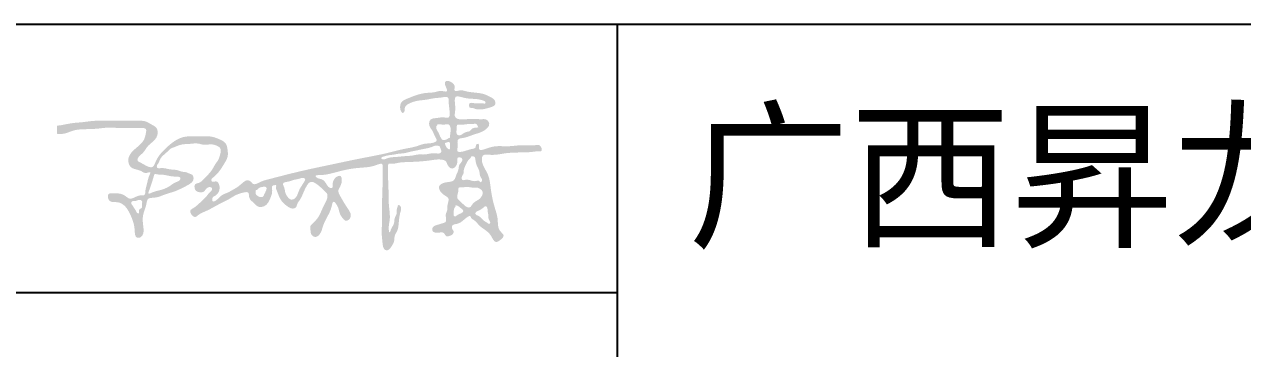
# Model space of a CAD drawing. Header units: millimetres. Extents: x 7577 to 20709, y -191 to 3630.
# Drawn here: x 10446.03 to 10495.85, y 519.41 to 532.69 of the extents above; entities that cross this region are included whole.
import ezdxf

# ---------------------------------------------------------------- set-up
doc = ezdxf.new("R2010")
doc.units = ezdxf.units.MM
doc.styles.get("Standard").update_dxf_attribs({"font": ''})
doc.styles.get('Standard').set_extended_font_data('SimSun')

msp = doc.modelspace()

# ---------------------------------------------------------------- hatches: boundary and pattern name
h = msp.add_hatch(color=7)
edge = h.paths.add_edge_path(flags=16)
edge.add_spline(control_points=[(10455.49, 525.855), (10455.478, 525.82), (10455.477, 525.742), (10455.555, 525.675), (10455.63, 525.626), (10455.714, 525.609), (10455.804, 525.63), (10455.829, 525.723), (10455.878, 525.799), (10455.91, 525.885), (10455.943, 525.957), (10455.916, 526.045), (10455.802, 526.045), (10455.711, 526.022), (10455.602, 525.999), (10455.572, 525.902), (10455.496, 525.92), (10455.492, 525.881), (10455.493, 525.863), (10455.49, 525.855)], knot_values=[0, 0, 0, 0, 1.094844, 2.010583, 2.936971, 3.772058, 4.559337, 5.371692, 6.406572, 7.298431, 8.125414, 8.707814, 9.723429, 10.914867, 11.774738, 12.831234, 13.232699, 13.516351, 13.791121, 13.791121, 13.791121, 13.791121], degree=3, periodic=0)
edge = h.paths.add_edge_path()
edge.add_spline(control_points=[(10447.368, 528.211), (10447.368, 528.277), (10447.363, 528.382), (10447.374, 528.483), (10447.362, 528.551), (10447.445, 528.547), (10447.629, 528.577), (10447.966, 528.657), (10448.421, 528.678), (10448.819, 528.748), (10449.184, 528.744), (10449.555, 528.743), (10449.945, 528.758), (10450.381, 528.739), (10450.694, 528.749), (10451.007, 528.736), (10451.206, 528.593), (10451.444, 528.484), (10451.51, 528.231), (10451.386, 527.931), (10451.063, 527.749), (10450.913, 527.42), (10450.697, 527.297), (10450.629, 527.097), (10450.912, 526.978), (10451.246, 526.718), (10451.387, 527.037), (10451.483, 527.267), (10451.74, 527.555), (10452.054, 527.843), (10452.366, 528.04), (10452.756, 528.127), (10453.168, 528.088), (10453.645, 528.133), (10453.997, 527.993), (10454.281, 527.857), (10454.343, 527.559), (10454.376, 527.271), (10454.178, 526.95), (10453.998, 526.645), (10453.797, 526.458), (10453.654, 526.34), (10453.715, 526.203), (10453.88, 526.307), (10454.075, 526.061), (10453.981, 525.723), (10453.739, 525.637), (10453.698, 525.529), (10453.741, 525.392), (10453.969, 525.548), (10454.09, 525.717), (10454.35, 525.792), (10454.547, 525.915), (10454.769, 526.034), (10454.939, 526.193), (10455.137, 526.344), (10455.297, 526.263), (10455.409, 526.078), (10455.685, 526.261), (10456.278, 526.415), (10457.28, 526.68), (10458.56, 526.944), (10459.79, 527.21), (10460.794, 527.389), (10461.545, 527.601), (10462.03, 527.668), (10462.404, 527.834), (10462.667, 527.801), (10462.953, 527.924), (10462.789, 528.126), (10462.744, 528.321), (10462.591, 528.478), (10462.566, 528.674), (10462.666, 528.851), (10462.919, 528.842), (10463.133, 528.914), (10463.388, 528.832), (10463.431, 528.998), (10463.416, 529.211), (10463.375, 529.43), (10463.385, 529.762), (10463.062, 529.682), (10462.779, 529.679), (10462.443, 529.592), (10462.092, 529.576), (10461.829, 529.486), (10461.627, 529.381), (10461.569, 529.238), (10461.591, 529.126), (10461.498, 529.036), (10461.401, 529.165), (10461.388, 529.302), (10461.427, 529.545), (10461.75, 529.676), (10462.08, 529.811), (10462.457, 529.899), (10462.803, 529.888), (10463.044, 530.004), (10463.356, 529.892), (10463.285, 530.095), (10463.241, 530.183), (10463.218, 530.277), (10463.251, 530.387), (10463.379, 530.374), (10463.512, 530.325), (10463.652, 530.191), (10463.614, 530.062), (10463.618, 529.92), (10463.881, 530.027), (10464.132, 529.925), (10464.485, 529.897), (10464.83, 529.853), (10465.072, 529.726), (10465.264, 529.617), (10465.309, 529.458), (10465.247, 529.348), (10465.098, 529.296), (10464.893, 529.233), (10464.657, 529.192), (10464.469, 529.223), (10464.358, 529.28), (10464.227, 529.258), (10464.208, 529.371), (10464.231, 529.507), (10464.45, 529.448), (10464.626, 529.457), (10464.762, 529.464), (10464.892, 529.432), (10464.886, 529.538), (10464.713, 529.607), (10464.475, 529.644), (10464.181, 529.646), (10463.964, 529.696), (10463.813, 529.737), (10463.662, 529.756), (10463.623, 529.6), (10463.646, 529.391), (10463.661, 529.154), (10463.609, 528.934), (10463.695, 528.841), (10463.905, 528.768), (10464.266, 528.85), (10464.634, 528.795), (10464.938, 528.822), (10465.117, 528.573), (10464.788, 528.27), (10464.381, 528.191), (10464.057, 528.03), (10463.772, 528.023), (10463.726, 527.862), (10463.78, 527.721), (10463.655, 527.383), (10464.102, 527.523), (10464.302, 527.588), (10464.516, 527.613), (10464.474, 527.771), (10464.657, 527.844), (10464.538, 527.433), (10465.236, 527.768), (10465.716, 527.65), (10466.401, 527.778), (10466.813, 527.71), (10467.065, 527.776), (10467.145, 527.692), (10467.188, 527.624), (10467.187, 527.551), (10467.168, 527.488), (10467.09, 527.496), (10466.973, 527.494), (10466.75, 527.457), (10466.328, 527.442), (10465.725, 527.447), (10465.233, 527.309), (10464.781, 527.385), (10464.682, 526.992), (10465.032, 526.609), (10465.099, 525.935), (10465.209, 525.31), (10465.423, 524.741), (10465.37, 524.28), (10465.708, 524.043), (10465.497, 523.855), (10465.253, 523.707), (10465.082, 524.208), (10464.676, 524.346), (10464.475, 524.664), (10464.298, 524.734), (10464.275, 524.917), (10463.955, 524.649), (10463.802, 524.514), (10463.504, 524.499), (10463.509, 524.312), (10463.586, 524.241), (10463.582, 524.092), (10463.436, 524.02), (10463.252, 523.998), (10463.196, 524.2), (10462.986, 524.157), (10462.839, 524.149), (10462.69, 524.221), (10462.719, 524.438), (10462.943, 524.482), (10463.103, 524.539), (10463.338, 524.605), (10463.213, 524.876), (10463.348, 525.084), (10463.305, 525.312), (10463.431, 525.554), (10463.209, 525.691), (10463.041, 525.802), (10462.948, 526.06), (10463.154, 526.218), (10463.363, 526.228), (10463.638, 526.286), (10463.677, 526.529), (10463.798, 526.725), (10463.785, 526.937), (10463.912, 527.046), (10463.96, 527.164), (10463.877, 527.256), (10463.716, 527.25), (10463.741, 527.065), (10463.715, 526.9), (10463.511, 526.724), (10463.326, 526.911), (10463.286, 527.106), (10463.002, 527.187), (10462.504, 527.089), (10461.905, 527.057), (10461.345, 527.043), (10461.109, 526.966), (10460.907, 527), (10460.904, 526.868), (10460.888, 526.693), (10460.905, 526.339), (10460.927, 525.881), (10460.913, 525.322), (10461.021, 524.731), (10460.908, 524.44), (10460.946, 524.149), (10461.008, 524.221), (10461.014, 524.314), (10461.101, 524.427), (10461.165, 524.591), (10461.157, 524.781), (10461.276, 524.929), (10461.242, 525.092), (10461.285, 525.187), (10461.307, 525.317), (10461.383, 525.274), (10461.469, 525.176), (10461.357, 524.881), (10461.345, 524.558), (10461.302, 524.237), (10461.149, 524.042), (10461.177, 523.806), (10461.049, 523.609), (10460.933, 523.427), (10460.766, 523.443), (10460.685, 523.582), (10460.674, 523.809), (10460.632, 524.1), (10460.659, 524.559), (10460.65, 525.11), (10460.668, 525.938), (10460.696, 526.486), (10460.681, 527.037), (10460.255, 526.85), (10459.901, 526.832), (10459.297, 526.778), (10458.827, 526.648), (10458.371, 526.532), (10458.168, 526.522), (10457.896, 526.511), (10458.022, 526.366), (10458.209, 526.38), (10458.375, 526.183), (10458.454, 526.011), (10458.653, 525.96), (10458.623, 526.184), (10458.679, 526.335), (10458.79, 526.46), (10458.971, 526.523), (10459.038, 526.271), (10458.97, 526.081), (10458.839, 525.874), (10458.939, 525.667), (10459.074, 525.434), (10459.236, 525.169), (10459.416, 524.917), (10459.338, 524.699), (10459.17, 524.617), (10459.035, 524.757), (10458.923, 524.92), (10458.887, 525.118), (10458.821, 525.284), (10458.647, 525.533), (10458.586, 525.138), (10458.446, 524.859), (10458.232, 524.477), (10458.167, 524.119), (10457.941, 523.945), (10457.739, 524.065), (10457.736, 524.251), (10457.702, 524.434), (10457.885, 524.596), (10458.084, 524.809), (10458.206, 525.142), (10458.348, 525.396), (10458.432, 525.593), (10458.423, 525.761), (10458.209, 525.948), (10458.035, 526.147), (10457.789, 526.256), (10457.668, 526.212), (10457.466, 525.943), (10457.397, 525.615), (10457.178, 525.35), (10457.172, 525.178), (10456.995, 525.136), (10456.879, 525.176), (10456.72, 525.281), (10456.541, 525.436), (10456.429, 525.671), (10456.377, 525.833), (10456.317, 525.953), (10456.324, 526.029), (10456.332, 526.119), (10456.254, 526.101), (10456.129, 526.097), (10456.188, 525.84), (10456.102, 525.601), (10455.994, 525.336), (10455.781, 525.207), (10455.564, 525.2), (10455.439, 525.375), (10455.277, 525.477), (10455.203, 525.632), (10455.219, 525.856), (10454.896, 525.788), (10454.66, 525.703), (10454.339, 525.491), (10453.948, 525.316), (10453.528, 525.059), (10453.197, 524.946), (10453.032, 524.787), (10452.922, 524.823), (10452.85, 524.916), (10452.77, 525.083), (10452.949, 525.165), (10453.109, 525.291), (10453.294, 525.465), (10453.477, 525.638), (10453.581, 525.791), (10453.677, 525.862), (10453.727, 525.972), (10453.61, 526.06), (10453.461, 525.984), (10453.385, 525.816), (10453.194, 525.801), (10453.035, 525.866), (10452.974, 526.001), (10452.997, 526.175), (10453.227, 526.193), (10453.432, 526.437), (10453.685, 526.664), (10453.822, 526.964), (10453.978, 527.146), (10454.038, 527.372), (10454.095, 527.599), (10453.914, 527.722), (10453.67, 527.814), (10453.388, 527.731), (10453.088, 527.841), (10452.85, 527.793), (10452.592, 527.792), (10452.362, 527.755), (10452.176, 527.665), (10452.003, 527.609), (10451.898, 527.491), (10451.741, 527.358), (10451.578, 527.208), (10451.536, 527.025), (10451.453, 526.943), (10451.425, 526.78), (10451.63, 526.813), (10451.805, 526.797), (10452.03, 526.734), (10452.275, 526.745), (10452.47, 526.643), (10452.652, 526.648), (10452.779, 526.572), (10452.921, 526.539), (10452.951, 526.415), (10452.943, 526.302), (10452.842, 526.175), (10452.568, 526.031), (10452.205, 525.842), (10451.796, 525.743), (10451.494, 525.603), (10451.279, 525.591), (10451.047, 525.568), (10451.026, 525.31), (10450.937, 525.073), (10450.844, 524.756), (10450.894, 524.444), (10450.917, 524.166), (10450.829, 523.967), (10450.55, 523.918), (10450.548, 524.275), (10450.495, 524.601), (10450.348, 524.944), (10450.158, 525.269), (10449.866, 525.448), (10449.575, 525.39), (10449.436, 525.553), (10449.426, 525.775), (10449.622, 525.774), (10449.834, 525.778), (10450.096, 525.745), (10450.387, 525.443), (10450.653, 525.728), (10450.975, 525.671), (10450.971, 525.931), (10451.044, 526.129), (10451.086, 526.373), (10451.142, 526.509), (10451.216, 526.68), (10450.975, 526.556), (10450.825, 526.69), (10450.605, 526.752), (10450.375, 526.806), (10450.289, 526.994), (10450.269, 527.17), (10450.349, 527.414), (10450.62, 527.647), (10450.926, 527.901), (10450.985, 528.178), (10451.046, 528.448), (10450.771, 528.445), (10450.45, 528.448), (10449.95, 528.434), (10449.446, 528.481), (10448.969, 528.406), (10448.518, 528.401), (10448.077, 528.384), (10447.713, 528.21), (10447.546, 528.202), (10447.368, 528.195), (10447.368, 528.211)], knot_values=[0, 0, 0, 0, 1.976312, 3.018367, 3.269898, 3.749702, 4.834006, 9.62362, 13.452743, 18.627688, 21.612948, 24.346242, 29.741381, 33.302581, 37.366558, 39.173731, 42.502539, 44.546889, 46.627753, 49.567369, 53.604173, 57.284866, 59.75768, 61.074803, 62.326696, 67.979375, 69.132216, 71.889253, 75.683349, 80.376133, 84.739519, 86.490853, 92.234156, 97.068019, 100.429757, 103.693796, 105.598345, 109.17742, 112.023186, 116.60901, 119.542734, 120.725083, 121.411546, 123.11809, 124.588039, 129.410696, 130.720715, 131.927345, 132.512105, 134.442431, 137.229942, 139.767682, 141.969606, 144.264473, 147.202208, 149.156303, 150.995179, 151.77243, 155.250043, 157.768724, 171.532936, 185.086132, 197.290427, 209.084545, 215.623844, 220.562481, 223.780967, 227.404624, 228.938971, 231.18602, 232.99334, 235.279714, 237.39077, 238.413247, 240.945245, 243.852354, 245.95977, 246.754168, 248.413036, 252.429649, 254.024041, 256.622344, 259.532533, 263.465936, 266.597203, 270.043433, 271.790493, 273.165009, 274.278271, 275.155617, 275.96863, 278.137574, 279.489418, 282.933465, 287.218074, 290.631735, 294.43893, 297.066035, 299.279555, 300.631477, 301.741743, 302.480205, 303.51679, 304.510579, 305.744526, 308.045667, 309.10708, 309.738011, 311.721468, 314.587144, 318.560317, 321.978382, 324.929444, 326.726307, 328.375842, 329.212915, 330.25815, 332.912487, 335.737852, 337.322197, 338.464063, 339.540303, 340.517248, 341.291475, 343.24226, 345.424661, 346.906066, 347.790693, 348.283761, 349.37956, 352.817893, 355.786154, 358.093634, 359.322049, 360.782347, 361.645093, 363.565636, 367.250663, 368.807935, 369.801923, 370.698936, 375.382624, 380.290659, 382.057817, 384.048911, 387.541174, 392.467198, 396.884683, 398.870852, 399.463262, 401.525914, 403.50169, 407.635898, 409.387035, 411.233271, 412.280452, 413.20357, 415.190434, 419.044115, 426.82695, 433.696307, 438.234604, 439.880328, 440.5342, 441.546128, 442.183141, 442.753004, 443.168649, 444.25252, 446.435187, 449.787888, 457.012911, 463.817808, 466.622312, 467.653782, 474.772731, 480.221843, 487.75307, 493.758919, 498.268061, 500.770469, 503.126663, 504.93944, 508.215227, 514.602973, 517.725651, 519.162893, 519.653701, 522.57407, 525.985365, 528.091346, 529.420767, 530.44176, 531.074818, 533.51958, 534.412854, 536.192404, 538.038156, 539.769774, 540.822907, 542.444399, 544.691107, 546.792547, 548.016807, 551.031041, 552.848139, 555.141276, 557.888754, 559.117839, 562.162851, 564.274516, 565.814007, 568.969099, 570.805367, 573.405532, 575.322644, 577.850069, 578.932876, 580.303886, 580.965396, 582.395387, 583.584192, 585.599442, 587.646145, 589.914983, 591.789159, 593.27422, 597.94608, 607.063846, 611.402782, 614.073872, 615.321987, 615.878503, 617.519975, 620.919802, 626.227157, 631.278458, 637.955565, 642.446505, 643.232821, 643.760483, 644.456326, 646.177092, 647.742257, 649.719808, 651.636288, 652.979528, 654.238301, 655.194152, 655.659487, 656.394987, 659.092563, 663.591374, 666.73103, 668.397875, 670.738048, 673.250698, 675.453964, 676.439317, 677.660828, 679.829027, 683.261807, 686.437325, 693.520123, 699.871158, 710.80178, 711.665262, 714.371367, 719.852061, 724.798696, 731.582425, 735.049173, 737.977924, 739.413207, 740.181114, 742.294893, 744.847896, 747.080249, 748.01495, 749.656081, 751.744516, 753.156469, 754.723524, 756.064382, 759.453584, 761.036376, 762.882106, 765.701193, 769.323154, 772.347842, 774.172791, 775.585183, 777.013936, 779.293074, 781.697647, 782.695741, 785.087573, 787.226283, 790.776274, 796.031545, 799.610519, 801.573474, 803.326881, 805.300637, 806.912735, 808.495868, 812.035945, 815.779267, 818.869602, 820.811829, 822.125877, 823.541907, 828.940789, 830.302191, 831.031036, 832.606796, 840.023967, 840.684534, 842.883131, 844.244533, 845.363175, 846.535711, 849.926761, 852.286909, 854.171399, 855.113645, 856.128269, 856.673621, 857.147526, 858.050728, 860.090115, 862.716938, 866.384136, 867.936357, 870.065038, 872.061231, 873.982345, 875.67185, 877.131449, 879.445427, 882.719542, 885.677448, 890.574174, 895.673374, 900.269723, 901.080783, 902.0814, 903.195863, 904.760709, 906.51745, 907.912156, 911.149921, 913.959999, 915.505406, 916.565642, 917.656816, 918.348052, 920.340725, 921.570186, 923.703426, 925.112377, 926.520541, 927.902372, 929.517787, 932.398315, 937.179688, 939.59686, 942.195605, 944.091548, 946.864224, 947.8244, 950.291283, 954.566441, 955.923755, 959.676397, 961.5313, 963.693704, 966.5664, 967.727809, 969.03891, 971.169049, 973.960761, 975.413252, 976.517354, 977.539594, 979.222904, 980.846563, 983.344484, 985.952933, 988.091281, 989.728729, 991.182119, 992.528204, 993.655163, 994.585274, 995.88215, 998.258073, 1003.821633, 1008.058251, 1010.833525, 1013.583601, 1014.67668, 1017.228742, 1019.702485, 1022.748285, 1026.782974, 1029.033757, 1031.10648, 1032.665939, 1035.775685, 1038.774974, 1043.505154, 1046.495812, 1049.996333, 1053.115253, 1054.040804, 1056.294707, 1057.620278, 1059.043068, 1062.953747, 1065.090649, 1070.123473, 1071.433068, 1073.272203, 1075.944948, 1078.502315, 1080.15249, 1081.014965, 1082.574426, 1084.823859, 1086.961129, 1089.405106, 1091.419354, 1092.609896, 1094.709199, 1098.735043, 1103.263313, 1105.737056, 1107.750914, 1109.564562, 1112.173013, 1118.219875, 1124.030812, 1127.369626, 1132.591904, 1137.489058, 1140.639116, 1143.742249, 1144.231568, 1144.231568, 1144.231568, 1144.231568], degree=3, periodic=0)
edge = h.paths.add_edge_path(flags=16)
edge.add_spline(control_points=[(10456.609, 526.116), (10456.643, 526.056), (10456.68, 525.933), (10456.701, 525.763), (10456.791, 525.626), (10456.895, 525.502), (10457.049, 525.523), (10457.156, 525.617), (10457.224, 525.785), (10457.278, 525.945), (10457.365, 526.07), (10457.425, 526.17), (10457.479, 526.255), (10457.528, 526.335), (10457.447, 526.436), (10457.259, 526.355), (10457.048, 526.335), (10456.849, 526.246), (10456.697, 526.239), (10456.598, 526.185), (10456.601, 526.13), (10456.609, 526.116)], knot_values=[0, 0, 0, 0, 2.065977, 3.778019, 5.026363, 7.020016, 7.991516, 9.334166, 11.098954, 13.338472, 14.354147, 15.643986, 16.805999, 17.506465, 18.120776, 20.055848, 22.53053, 24.848178, 26.280873, 27.23305, 27.71727, 27.71727, 27.71727, 27.71727], degree=3, periodic=0)
edge = h.paths.add_edge_path(flags=17)
edge.add_spline(control_points=[(10462.952, 527.721), (10462.978, 527.72), (10463.038, 527.673), (10463.05, 527.581), (10463.092, 527.501), (10463.033, 527.37), (10462.725, 527.458), (10462.456, 527.34), (10462.144, 527.379), (10461.894, 527.307), (10461.571, 527.301), (10461.229, 527.254), (10460.912, 527.248), (10460.709, 527.124), (10460.579, 527.231), (10460.891, 527.344), (10461.057, 527.336), (10461.339, 527.403), (10461.575, 527.402), (10461.813, 527.482), (10462.041, 527.52), (10462.291, 527.578), (10462.532, 527.617), (10462.729, 527.683), (10462.831, 527.731), (10462.905, 527.731), (10462.939, 527.722), (10462.952, 527.721)], knot_values=[0, 0, 0, 0, 0.777686, 1.929051, 2.760418, 3.308433, 5.798843, 10.064954, 12.451385, 14.874019, 17.777373, 22.090389, 25.106741, 27.549329, 27.908396, 29.455131, 33.457187, 35.066045, 37.764147, 40.527792, 42.5051, 44.669727, 48.209364, 49.784594, 50.888217, 51.544484, 51.936834, 51.936834, 51.936834, 51.936834], degree=3, periodic=0)
edge = h.paths.add_edge_path(flags=16)
edge.add_spline(control_points=[(10463.237, 527.778), (10463.25, 527.738), (10463.282, 527.669), (10463.337, 527.602), (10463.426, 527.55), (10463.446, 527.669), (10463.434, 527.742), (10463.448, 527.837), (10463.397, 527.875), (10463.329, 527.868), (10463.279, 527.848), (10463.215, 527.819), (10463.233, 527.79), (10463.237, 527.778)], knot_values=[0, 0, 0, 0, 1.245613, 2.175218, 2.84887, 3.463701, 4.88207, 5.540711, 6.008538, 6.560514, 7.449846, 7.84399, 8.22639, 8.22639, 8.22639, 8.22639], degree=3, periodic=0)
edge = h.paths.add_edge_path(flags=16)
edge.add_spline(control_points=[(10462.919, 528.569), (10462.892, 528.558), (10462.851, 528.47), (10462.905, 528.344), (10462.991, 528.232), (10463.016, 528.116), (10463.074, 528.034), (10463.123, 527.938), (10463.228, 527.958), (10463.315, 527.984), (10463.37, 528.034), (10463.441, 528.049), (10463.437, 528.11), (10463.445, 528.261), (10463.5, 528.455), (10463.378, 528.614), (10463.258, 528.592), (10463.142, 528.582), (10463.034, 528.599), (10462.964, 528.597), (10462.925, 528.602), (10462.906, 528.581), (10462.922, 528.571), (10462.919, 528.569)], knot_values=[0, 0, 0, 0, 0.861244, 2.431031, 3.852702, 5.085635, 5.85594, 6.934384, 7.860311, 8.665001, 9.656767, 10.144616, 10.436036, 11.285115, 14.912628, 15.689596, 16.719567, 18.186906, 19.266269, 19.953127, 20.276731, 20.450871, 20.557842, 20.557842, 20.557842, 20.557842], degree=3, periodic=0)
edge = h.paths.add_edge_path(flags=16)
edge.add_spline(control_points=[(10463.714, 528.526), (10463.713, 528.471), (10463.702, 528.385), (10463.698, 528.273), (10463.706, 528.179), (10463.779, 528.149), (10463.858, 528.14), (10463.939, 528.2), (10464.03, 528.256), (10464.136, 528.297), (10464.257, 528.306), (10464.311, 528.408), (10464.396, 528.45), (10464.48, 528.466), (10464.538, 528.464), (10464.604, 528.477), (10464.554, 528.538), (10464.529, 528.648), (10464.325, 528.595), (10464.147, 528.616), (10463.984, 528.58), (10463.854, 528.586), (10463.785, 528.576), (10463.713, 528.59), (10463.717, 528.55), (10463.714, 528.536), (10463.714, 528.526)], knot_values=[0, 0, 0, 0, 1.627271, 2.564917, 3.463325, 4.107991, 4.704694, 5.809748, 6.927935, 7.926836, 9.222179, 10.242214, 11.082175, 11.993147, 12.703979, 13.04412, 13.515506, 14.375081, 16.367968, 18.130075, 20.108708, 21.275945, 21.825603, 22.498973, 22.613285, 22.934178, 22.934178, 22.934178, 22.934178], degree=3, periodic=0)
edge = h.paths.add_edge_path(flags=16)
edge.add_spline(control_points=[(10464.274, 527.22), (10464.224, 527.177), (10464.138, 527.084), (10464.069, 526.904), (10463.983, 526.749), (10464.005, 526.58), (10463.917, 526.482), (10463.904, 526.378), (10463.955, 526.296), (10464.084, 526.34), (10464.255, 526.324), (10464.442, 526.235), (10464.62, 526.329), (10464.678, 526.196), (10464.792, 526.319), (10464.637, 526.464), (10464.656, 526.673), (10464.555, 526.847), (10464.492, 527.006), (10464.477, 527.137), (10464.46, 527.248), (10464.389, 527.296), (10464.281, 527.297), (10464.288, 527.232), (10464.274, 527.22)], knot_values=[0, 0, 0, 0, 2.001049, 3.674502, 5.771722, 7.156147, 8.41876, 9.470853, 10.127335, 10.852845, 13.021442, 15.353893, 16.866073, 17.608889, 18.399536, 20.205357, 22.625681, 24.41842, 26.100767, 27.697592, 28.445905, 29.247463, 30.191838, 30.721959, 30.721959, 30.721959, 30.721959], degree=3, periodic=0)
edge = h.paths.add_edge_path(flags=16)
edge.add_spline(control_points=[(10463.781, 525.907), (10463.777, 525.853), (10463.75, 525.75), (10463.706, 525.586), (10463.827, 525.463), (10463.954, 525.353), (10464.07, 525.223), (10464.259, 525.162), (10464.341, 525.323), (10464.471, 525.448), (10464.655, 525.529), (10464.748, 525.676), (10464.799, 525.826), (10464.685, 525.953), (10464.526, 526.026), (10464.322, 525.99), (10464.126, 526.058), (10463.955, 526.003), (10463.847, 526.032), (10463.766, 525.987), (10463.783, 525.935), (10463.781, 525.907)], knot_values=[0, 0, 0, 0, 1.621992, 3.308842, 4.508909, 6.438784, 8.406396, 9.887104, 11.272649, 13.072815, 15.431049, 16.969104, 18.225996, 19.790057, 21.47997, 23.344688, 25.770547, 27.41792, 28.509462, 29.001281, 29.820485, 29.820485, 29.820485, 29.820485], degree=3, periodic=0)
edge = h.paths.add_edge_path(flags=16)
edge.add_spline(control_points=[(10463.658, 525.218), (10463.623, 525.196), (10463.58, 525.096), (10463.597, 524.976), (10463.577, 524.879), (10463.611, 524.821), (10463.68, 524.822), (10463.738, 524.899), (10463.84, 524.93), (10463.925, 524.976), (10463.989, 525.028), (10463.958, 525.108), (10463.898, 525.155), (10463.833, 525.195), (10463.789, 525.243), (10463.734, 525.26), (10463.682, 525.292), (10463.645, 525.254), (10463.669, 525.224), (10463.658, 525.218)], knot_values=[0, 0, 0, 0, 1.23237, 2.862046, 3.675794, 4.080594, 4.699096, 5.35691, 6.876583, 7.681133, 8.417953, 8.942195, 9.954773, 10.679344, 11.236603, 11.826958, 12.460554, 12.741244, 13.107108, 13.107108, 13.107108, 13.107108], degree=3, periodic=0)
edge = h.paths.add_edge_path(flags=16)
edge.add_spline(control_points=[(10464.565, 525.046), (10464.532, 525.031), (10464.476, 525.004), (10464.47, 524.899), (10464.588, 524.856), (10464.692, 524.793), (10464.775, 524.695), (10464.86, 524.616), (10464.954, 524.579), (10465.018, 524.499), (10465.106, 524.564), (10465.032, 524.668), (10464.997, 524.772), (10465.008, 524.903), (10464.969, 525.028), (10464.975, 525.145), (10464.936, 525.253), (10464.847, 525.24), (10464.804, 525.183), (10464.739, 525.144), (10464.683, 525.098), (10464.633, 525.073), (10464.592, 525.06), (10464.575, 525.051), (10464.565, 525.046)], knot_values=[0, 0, 0, 0, 1.078617, 1.584482, 2.769352, 4.19498, 5.366298, 6.581313, 7.563654, 8.507528, 8.990575, 10.154726, 11.423765, 12.462376, 13.998568, 15.210379, 16.153849, 16.746294, 17.483217, 18.246977, 18.971547, 19.662222, 19.902153, 20.241453, 20.241453, 20.241453, 20.241453], degree=3, periodic=0)
edge = h.paths.add_edge_path(flags=16)
edge.add_spline(control_points=[(10450.414, 525.325), (10450.438, 525.299), (10450.479, 525.242), (10450.522, 525.156), (10450.594, 525.073), (10450.609, 524.971), (10450.761, 524.919), (10450.668, 525.14), (10450.849, 525.147), (10450.834, 525.275), (10450.841, 525.359), (10450.856, 525.455), (10450.772, 525.512), (10450.655, 525.494), (10450.548, 525.442), (10450.431, 525.467), (10450.384, 525.376), (10450.406, 525.334), (10450.414, 525.325)], knot_values=[0, 0, 0, 0, 1.076924, 2.082744, 2.865184, 4.332782, 4.901003, 6.550431, 7.733202, 8.571799, 9.759042, 10.52869, 11.144503, 12.459715, 13.851956, 14.688205, 15.691416, 16.049705, 16.049705, 16.049705, 16.049705], degree=3, periodic=0)
edge = h.paths.add_edge_path(flags=16)
edge.add_spline(control_points=[(10451.332, 526.516), (10451.311, 526.431), (10451.258, 526.258), (10451.188, 526.036), (10451.133, 525.892), (10451.066, 525.713), (10451.343, 525.856), (10451.577, 525.89), (10451.942, 526.018), (10452.166, 526.228), (10452.371, 526.267), (10452.462, 526.47), (10452.043, 526.436), (10451.78, 526.549), (10451.529, 526.526), (10451.347, 526.577), (10451.334, 526.527), (10451.332, 526.516)], knot_values=[0, 0, 0, 0, 2.639694, 5.480822, 6.640847, 7.833901, 9.379189, 12.619169, 16.706763, 20.039631, 21.716381, 22.636913, 25.384768, 29.554076, 32.467188, 33.476001, 33.820235, 33.820235, 33.820235, 33.820235], degree=3, periodic=0)

# ---------------------------------------------------------------- linework, layer by layer
at = {"color": 7}
msp.add_line((10470.269, 532.694), (10470.269, 477.794), dxfattribs=at)
msp.add_lwpolyline([(10401.879, 532.694), (10587.164, 532.694)], dxfattribs=at)
at = {"color": 7, "lineweight": -3}
msp.add_lwpolyline([(10401.879, 521.714), (10470.269, 521.714)], dxfattribs=at)

# ---------------------------------------------------------------- texts
at = {"color": 7, "insert": (10473.157, 528.909), "char_height": 4.85156, "width": 145.84489, "attachment_point": 1}
msp.add_mtext('{\\fSimSun|b0|i0|c134|p0;广西昇龙工程勘察设计检测有限公司}', dxfattribs=at)

doc.saveas('drawing.dxf')
